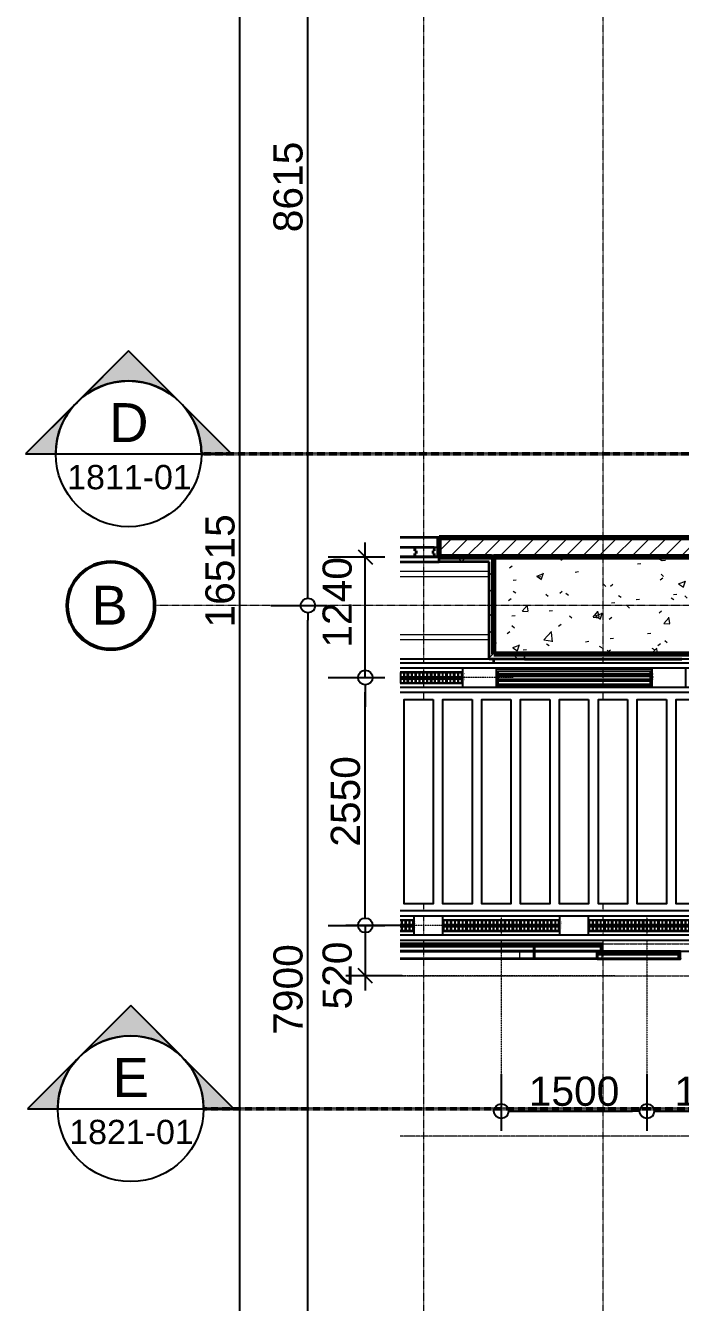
# Model space of a CAD drawing. Header units: millimetres. Extents: x -853228 to -774597, y -17231 to 22435.
# Drawn here: x -853228 to -846487, y -3591 to 9547 of the extents above; entities that cross this region are included whole.
import ezdxf
from ezdxf.enums import TextEntityAlignment as Align
from ezdxf.xclip import XClip

# ---------------------------------------------------------------- set-up
doc = ezdxf.new("R2010")
doc.units = ezdxf.units.MM
doc.header["$XCLIPFRAME"] = 0
for name, pattern in [('DASH', [6.35, 3.175, -3.175]), ('DPA_Grid _ Level 100', [10, 5.5, -1.6, 1.3, -1.6]), ('DPA_Hidden 50', [3, 2, -1]), ('DPA_Hidden 500', [1.4, 0.8, -0.6])]:
    doc.linetypes.add(name, pattern=pattern)
for name, color, linetype in [('000 - WIPEOUT', 250, 'Continuous'), ('001 - ASCESSORIES', 251, 'Continuous'), ('A04_TUBE SERIES', 2, 'Continuous'), ('A11_ALU.SOLID SHEET', 2, 'Continuous')]:
    doc.layers.add(name, color=color, linetype=linetype)
for name, color, linetype, lineweight in [('A-ANNO-DIMS', 1, 'Continuous', 9), ('A-COLS', 5, 'Continuous', 70), ('A-COLS-E', 1, 'Continuous', 35), ('A-DETL', 1, 'Continuous', 70), ('A-DOOR', 3, 'Continuous', 35), ('A-DOOR-E', 2, 'Continuous', 25), ('A-DOOR-FRAM', 3, 'Continuous', 25), ('A-FLOR-E', 2, 'Continuous', 35), ('A-GENM', 1, 'Continuous', 9), ('A-GENM-HDLN', 2, 'DPA_Hidden 500', 9), ('A-GLAZ-CURT', 2, 'Continuous', 9), ('A-WALL', 5, 'Continuous', 35), ('A-WALL-FNSH', 2, 'Continuous', 35), ('A-WALL-PATT', 1, 'Continuous', 35), ('G-ANNO-SECL', 3, 'Continuous', 9), ('Q-SPCQ', 2, 'Continuous', 35), ('Q-SPCQ-HDLN', 2, 'DASH', 9), ('S-GRID', 251, 'Continuous', 9), ('S-GRID-IDEN', 3, 'Continuous', 50), ('WALL-E', 2, 'Continuous', 35)]:
    doc.layers.add(name, color=color, linetype=linetype, lineweight=lineweight)
doc.styles.add('Arial', font='arial.ttf', dxfattribs={"height": 400})
doc.styles.add('Arial_1', font='arial.ttf', dxfattribs={"height": 250})
doc.styles.add('Arial_2', font='arial.ttf', dxfattribs={"height": 300})
doc.dimstyles.new('DPA-DIM-3_0_C-C', dxfattribs={"dimscale": 304.8, "dimtxt": 306.07782, "dimasz": 0.492126, "dimexe": 0.656168, "dimexo": 0.0625, "dimgap": 0.164042, "dimtad": 1, "dimdec": 0, "dimzin": 0, "dimdsep": 46, "dimtxsty": 'Arial_2', "dimblk1": 'DOTBLANK', "dimblk2": 'DOTBLANK', "dimsah": 1, "dimcen": 0.09, "dimdle": 0.656168, "dimadec": 8, "dimazin": 0, "dimtfac": 1, "dimtdec": 4, "dimtix": 1, "dimtmove": 0, "dimatfit": 3, "dimfxl": 1.312336, "dimfxlon": 1, "dimtvp": 1, "dimtolj": 1, "dimtzin": 0, "dimarcsym": 2})
doc.dimstyles.new('DPA-DIM-3_0_C-T', dxfattribs={"dimscale": 304.8, "dimtxt": 306.07782, "dimasz": 0.492126, "dimexe": 0.656168, "dimexo": 0.0625, "dimgap": 0.164042, "dimtad": 0, "dimjust": 2, "dimdec": 0, "dimzin": 0, "dimdsep": 46, "dimtxsty": 'Arial_2', "dimblk1": 'DOTBLANK', "dimblk2": 'OBLIQUE', "dimsah": 1, "dimcen": 0.09, "dimdle": 0.656168, "dimadec": 8, "dimazin": 0, "dimtfac": 1, "dimtdec": 4, "dimtix": 1, "dimtmove": 2, "dimatfit": 3, "dimfxl": 1.312336, "dimfxlon": 1, "dimtvp": 1, "dimtolj": 1, "dimtzin": 0, "dimarcsym": 2})
pattern_1 = [(45, (0, 0), (-212.13203, 212.13203), []), (135, (0, 0), (-212.13203, -212.13203), [])]

# ---------------------------------------------------------------- blocks, each defined once
blk = doc.blocks.new('DPA_AC-BW - A30_2100 x 2500 mm-6632386-4261-01 ENLARGED UPPER PLATFORM LEVEL - REFLECTED CEILING PLAN - SHEET 2')
at = {"layer": 'A-DOOR'}
for p, q in [((650, 0), (800, 0)), ((800, 0), (1000, 0)), ((800, -35), (800, 0)), ((800, 0), (800, -35)), ((1000, 0), (1000, -35)), ((800, -100), (650, -100)), ((815, -35), (800, -35)), ((800, -35), (815, -35)), ((800, -100), (800, -65)), ((800, -65), (815, -65)), ((815, -65), (800, -65)), ((800, -65), (800, -100)), ((1000, -100), (800, -100)), ((815, -65), (815, -35)), ((815, -35), (815, -65)), ((1000, -35), (985, -35)), ((985, -35), (985, -65)), ((985, -65), (1000, -65)), ((1000, -65), (1000, -100))]:
    blk.add_line(p, q, dxfattribs=at)
at = {"layer": 'A-DOOR-E'}
for p, q in [((650, 0), (800, 0)), ((650, 0), (800, 0)), ((650, 0), (800, 0)), ((800, 0), (650, 0)), ((650, 0), (800, 0)), ((800, 0), (650, 0)), ((800, 0), (650, 0)), ((1000, 0), (800, 0)), ((800, 0), (800, -35)), ((800, 0), (800, -35)), ((800, 0), (800, -35)), ((800, 0), (800, -35)), ((800, -35), (800, 0)), ((800, 0), (800, -35)), ((800, -35), (800, 0)), ((800, -35), (800, 0)), ((1000, -35), (1000, 0)), ((800, -100), (650, -100)), ((800, -100), (650, -100)), ((800, -100), (650, -100)), ((650, -100), (800, -100)), ((800, -100), (650, -100)), ((650, -100), (800, -100)), ((650, -100), (800, -100)), ((800, -35), (815, -35)), ((800, -35), (815, -35)), ((800, -35), (815, -35)), ((800, -35), (815, -35)), ((815, -35), (800, -35)), ((800, -35), (815, -35)), ((815, -35), (800, -35)), ((815, -35), (800, -35)), ((815, -65), (800, -65)), ((800, -65), (800, -100)), ((815, -65), (800, -65)), ((800, -65), (800, -100)), ((800, -65), (800, -100)), ((815, -65), (800, -65)), ((815, -65), (800, -65)), ((800, -65), (800, -100)), ((800, -100), (800, -65)), ((800, -65), (815, -65)), ((815, -65), (800, -65)), ((800, -65), (800, -100)), ((800, -100), (800, -65)), ((800, -65), (815, -65)), ((800, -100), (800, -65)), ((800, -65), (815, -65)), ((800, -100), (1000, -100)), ((815, -35), (815, -65)), ((815, -35), (815, -65)), ((815, -35), (815, -65)), ((815, -35), (815, -65)), ((815, -65), (815, -35)), ((815, -35), (815, -65)), ((815, -65), (815, -35)), ((815, -65), (815, -35)), ((985, -65), (985, -35)), ((985, -35), (1000, -35)), ((1000, -65), (985, -65)), ((1000, -100), (1000, -65))]:
    blk.add_line(p, q, dxfattribs=at)
at = {"layer": 'A-DOOR-FRAM'}
for p, q in [((1000, 0), (1050, 0)), ((1000, -35), (1000, 0)), ((1050, 0), (1050, -100)), ((985, -65), (985, -35)), ((985, -35), (1000, -35)), ((1000, -65), (985, -65)), ((1000, -100), (1000, -65)), ((1050, -100), (1000, -100))]:
    blk.add_line(p, q, dxfattribs=at)
blk = doc.blocks.new('DPA_Speciality_PlatformScreenDoor - Length_135300-12767973-4261-01 ENLARGED UPPER PLATFORM LEVEL - REFLECTED CEILING PLAN - SHEET 2')
at = {"layer": 'A-GENM'}
for p, q in [((129962, -250), (129765, -250)), ((129765, -250), (129962, -250)), ((129858, -250), (129768, -250)), ((129768, -250), (129858, -250)), ((129868, -250), (129958, -250)), ((129958, -250), (129868, -250)), ((130533, -330), (130657, -330)), ((130543, -330), (130596, -330)), ((130593, -330), (130646, -330)), ((132033, -330), (132157, -330)), ((132043, -330), (132096, -330)), ((132093, -330), (132146, -330))]:
    blk.add_line(p, q, dxfattribs=at)
at = {"layer": 'A-GENM-HDLN'}
for p, q in [((130262, -175), (130262, -250)), ((130262, -175), (131112, -175)), ((130262, -250), (131112, -250)), ((131112, -250), (131112, -175))]:
    blk.add_line(p, q, dxfattribs=at)
at = {"layer": 'Q-SPCQ', "linetype": 'DASH', "lineweight": 9}
blk.add_line((61743, 1650), (132340, 1650), dxfattribs=at)
at = {"layer": 'Q-SPCQ'}
for p, q in [((129462, -245), (129462, -180)), ((129462, -180), (129462, -245)), ((129462, -180), (129462, -245)), ((129462, -245), (129462, -180)), ((130312, -175), (129472, -175)), ((129472, -175), (130312, -175)), ((129472, -175), (129472, -225)), ((129472, -175), (129472, -225)), ((129472, -245), (129472, -180)), ((129472, -180), (129472, -245)), ((129472, -225), (130312, -225)), ((130312, -225), (129472, -225)), ((129472, -250), (129472, -225)), ((129472, -225), (129472, -250)), ((130312, -225), (129472, -225)), ((129472, -225), (129472, -250)), ((129472, -250), (129472, -225)), ((129472, -225), (130312, -225)), ((130312, -225), (129472, -225)), ((129472, -225), (130312, -225)), ((129472, -250), (130312, -250)), ((130312, -250), (129472, -250)), ((129472, -250), (130312, -250)), ((130312, -250), (129472, -250)), ((129502, -175), (130282, -175)), ((130282, -175), (129502, -175)), ((130282, -175), (129502, -175)), ((129502, -175), (130282, -175)), ((130282, -225), (129502, -225)), ((129502, -225), (130282, -225)), ((129502, -225), (130282, -225)), ((130282, -225), (129502, -225)), ((130262, -225), (129522, -225)), ((129522, -225), (130262, -225)), ((130262, -225), (129522, -225)), ((129522, -225), (130262, -225)), ((130262, -250), (129522, -250)), ((129522, -250), (130262, -250)), ((130262, -250), (129522, -250)), ((129522, -250), (130262, -250)), ((130262, -175), (130962, -175)), ((130262, -305), (130262, -250)), ((130262, -250), (130262, -330)), ((130272, -255), (130262, -255)), ((130262, -255), (130262, -330)), ((130262, -330), (130262, -255)), ((130262, -255), (130272, -255)), ((130272, -330), (130272, -255)), ((130272, -255), (130272, -330)), ((130962, -255), (130272, -255)), ((130272, -255), (130962, -255)), ((130272, -255), (130272, -305)), ((130272, -255), (130272, -305)), ((130312, -225), (130312, -175)), ((130312, -175), (130312, -225)), ((130312, -225), (130312, -250)), ((130312, -225), (130312, -250)), ((130312, -250), (130312, -225)), ((130312, -225), (130312, -250)), ((130322, -255), (130902, -255)), ((130902, -255), (130322, -255)), ((130912, -255), (130322, -255)), ((130322, -255), (130912, -255)), ((130962, -175), (130962, -330)), ((130962, -175), (132340, -175)), ((130962, -330), (130962, -175)), ((130962, -200), (130962, -176)), ((130962, -176), (130962, -200)), ((130962, -305), (130962, -200)), ((130962, -200), (130962, -305)), ((132340, -255), (130962, -255)), ((130962, -255), (132340, -255)), ((130962, -255), (130962, -305)), ((130962, -255), (130962, -305)), ((130962, -305), (130962, -255)), ((130962, -255), (130962, -305)), ((132340, -255), (131012, -255)), ((131012, -255), (132340, -255)), ((131022, -255), (132340, -255)), ((132340, -255), (131022, -255)), ((130262, -329), (130262, -305)), ((130262, -330), (130962, -330)), ((130262, -330), (130272, -330)), ((130272, -330), (130262, -330)), ((130962, -305), (130272, -305)), ((130272, -305), (130952, -305)), ((130272, -305), (130272, -330)), ((130272, -305), (130272, -330)), ((130272, -305), (130952, -305)), ((130952, -305), (130272, -305)), ((130272, -330), (130272, -305)), ((130272, -305), (130272, -330)), ((130962, -305), (130272, -305)), ((130272, -305), (130962, -305)), ((130952, -330), (130272, -330)), ((130272, -330), (130962, -330)), ((130272, -330), (130952, -330)), ((130952, -330), (130272, -330)), ((130902, -305), (130322, -305)), ((130322, -305), (130902, -305)), ((130902, -305), (130322, -305)), ((130322, -305), (130902, -305)), ((130912, -305), (130322, -305)), ((130322, -305), (130912, -305)), ((130322, -305), (130902, -305)), ((130902, -305), (130322, -305)), ((130902, -330), (130322, -330)), ((130322, -330), (130902, -330)), ((130902, -330), (130322, -330)), ((130322, -330), (130902, -330)), ((130952, -305), (130962, -305)), ((130962, -330), (130952, -330)), ((130962, -329), (130962, -305)), ((132340, -305), (130962, -305)), ((130962, -305), (130972, -305)), ((130962, -330), (130962, -305)), ((130962, -305), (130962, -330)), ((132340, -305), (130962, -305)), ((130962, -305), (132340, -305)), ((130962, -305), (130962, -329)), ((130962, -330), (130962, -305)), ((130962, -305), (130962, -330)), ((130962, -330), (132340, -330)), ((130972, -330), (130962, -330)), ((130962, -330), (132340, -330)), ((130972, -305), (132340, -305)), ((130972, -305), (132340, -305)), ((132340, -305), (130972, -305)), ((132340, -330), (130972, -330)), ((130972, -330), (132340, -330)), ((132340, -330), (130972, -330)), ((132340, -305), (131012, -305)), ((131012, -305), (132340, -305)), ((132340, -305), (131022, -305)), ((131022, -305), (132340, -305)), ((132340, -305), (131022, -305)), ((131022, -305), (132340, -305)), ((131022, -305), (132340, -305)), ((132340, -305), (131022, -305)), ((132340, -330), (131022, -330)), ((131022, -330), (132340, -330)), ((132340, -330), (131022, -330)), ((131022, -330), (132340, -330))]:
    blk.add_line(p, q, dxfattribs=at)
for centre, start, end in [((129458, -180), 0, 180), ((129458, -245), 180, 0), ((129458, -180), 60, 120), ((129458, -245), 240, 300), ((129468, -180), 0, 180), ((129458, -180), 360, 30), ((129468, -180), 150, 180), ((129458, -245), 330, 0), ((129468, -245), 180, 210), ((129468, -245), 180, 360), ((129468, -180), 60, 120), ((129468, -245), 240, 300), ((129468, -180), 0, 45), ((129468, -245), 330, 360)]:
    blk.add_arc(centre, 5, start, end, dxfattribs=at)
at = {"layer": 'Q-SPCQ-HDLN'}
for p, q in [((132340, 0), (61743, 0)), ((132340, -330), (61743, -330)), ((132340, -400), (61743, -400))]:
    blk.add_line(p, q, dxfattribs=at)
blk = doc.blocks.new('Section - Section Head-531884-4261-01 ENLARGED UPPER PLATFORM LEVEL - REFLECTED CEILING PLAN - SHEET 2')
at = {"layer": 'G-ANNO-SECL'}
h = blk.add_hatch(color=256, dxfattribs=at)
edge = h.paths.add_edge_path()
edge.add_line((-12.8, 5.3), (-7.5, 10.61))
edge.add_line((-7.5, 10.61), (-2.2, 5.3))
edge.add_arc((-7.5, 0), 7.5, 45, 135)
h = blk.add_hatch(color=256, dxfattribs=at)
edge = h.paths.add_edge_path()
edge.add_arc((-7.5, 0), 7.5, 0, 45)
edge.add_line((-2.2, 5.3), (3.11, 0))
edge.add_line((3.11, 0), (0, 0))
edge = h.paths.add_edge_path()
edge.add_line((-15, 0), (-18.11, 0))
edge.add_line((-18.11, 0), (-12.8, 5.3))
edge.add_arc((-7.5, 0), 7.5, 135, 180)
at = {"layer": 'G-ANNO-SECL', "lineweight": 25}
for p, q in [((-7.5, 10.61), (-18.11, 0)), ((-7.5, 10.61), (-12.8, 5.3)), ((3.11, 0), (-7.5, 10.61)), ((-2.2, 5.3), (-7.5, 10.61)), ((-12.8, 5.3), (-18.11, 0)), ((3.11, 0), (-2.2, 5.3)), ((-18.11, 0), (-15, 0)), ((-18.11, 0), (-15, 0)), ((0, 0), (3.11, 0)), ((0, 0), (3.11, 0))]:
    blk.add_line(p, q, dxfattribs=at)
blk.add_circle((-7.5, 0), 7.5, dxfattribs=at)
for start, end in [(45, 135), (135, 180), (0, 45)]:
    blk.add_arc((-7.5, 0), 7.5, start, end, dxfattribs=at)
blk = doc.blocks.new('System Panel - DPA_Metal Ceiling Rectangular Panel-10851930-4261-01 ENLARGED UPPER PLATFORM LEVEL - REFLECTED CEILING PLAN - SHEET 2')
at = {"layer": 'A-GLAZ-CURT'}
for p, q in [((-848457, 4029), (-849372, 4029)), ((-849372, 4029), (-848457, 4029)), ((-849372, 3029), (-848457, 3029)), ((-848457, 3029), (-849372, 3029))]:
    blk.add_line(p, q, dxfattribs=at)
blk = doc.blocks.new('System Panel - DPA-AR_Metal Ceiling Rectangular Panel-13144395-4261-01 ENLARGED UPPER PLATFORM LEVEL - REFLECTED CEILING PLAN - SHEET 2')
at = {"layer": 'A-GLAZ-CURT'}
for p, q in [((-848457, 4029), (-849372, 4029)), ((-849372, 4029), (-848457, 4029)), ((-848457, 3929), (-849372, 3929))]:
    blk.add_line(p, q, dxfattribs=at)
blk = doc.blocks.new('System Panel - DPA-AR_Metal Ceiling Rectangular Panel-V28-4261-01 ENLARGED UPPER PLATFORM LEVEL - REFLECTED CEILING PLAN - SHEET 2')
at = {"layer": 'A-GLAZ-CURT'}
for p, q in [((-849372, 3229), (-848457, 3229)), ((-849372, 3029), (-848457, 3029)), ((-848457, 3029), (-849372, 3029))]:
    blk.add_line(p, q, dxfattribs=at)
blk = doc.blocks.new('System Panel - DPA-AR_Metal Ceiling Rectangular Panel-V29-4261-01 ENLARGED UPPER PLATFORM LEVEL - REFLECTED CEILING PLAN - SHEET 2')
at = {"layer": 'A-GLAZ-CURT'}
for p, q in [((-849372, 3879), (-848457, 3879)), ((-848457, 3279), (-849372, 3279))]:
    blk.add_line(p, q, dxfattribs=at)
blk = doc.blocks.new('*U470')
at = {"layer": 'A-GLAZ-CURT'}
for name in ['System Panel - DPA_Metal Ceiling Rectangular Panel-10851930-4261-01 ENLARGED UPPER PLATFORM LEVEL - REFLECTED CEILING PLAN - SHEET 2', 'System Panel - DPA-AR_Metal Ceiling Rectangular Panel-13144395-4261-01 ENLARGED UPPER PLATFORM LEVEL - REFLECTED CEILING PLAN - SHEET 2', 'System Panel - DPA-AR_Metal Ceiling Rectangular Panel-V29-4261-01 ENLARGED UPPER PLATFORM LEVEL - REFLECTED CEILING PLAN - SHEET 2', 'System Panel - DPA-AR_Metal Ceiling Rectangular Panel-V28-4261-01 ENLARGED UPPER PLATFORM LEVEL - REFLECTED CEILING PLAN - SHEET 2']:
    blk.add_blockref(name, (801682, -3579), dxfattribs=at)
blk = doc.blocks.new('Grid - 100 Scale-2291345-4261-01 ENLARGED UPPER PLATFORM LEVEL - REFLECTED CEILING PLAN - SHEET 2')
at = {"layer": 'S-GRID-IDEN'}
blk.add_circle((0, 0), 4.5, dxfattribs=at)
blk = doc.blocks.new('_DotBlank')
at = {"color": 0, "linetype": 'ByBlock', "lineweight": -2}
blk.add_line((-0.5, 0), (-1, 0), dxfattribs=at)
blk.add_circle((0, 0), 0.5, dxfattribs=at)
blk = doc.blocks.new('*D317')
at = {"layer": 'A-ANNO-DIMS', "color": 0, "lineweight": -2, "transparency": 16777216}
for p, q in [((-49721, 8615), (-49140, 8615)), ((-49340, -7750), (-49340, 8465)), ((-49721, -7900), (-49140, -7900))]:
    blk.add_line(p, q, dxfattribs=at)
at = {"layer": 'Defpoints', "color": 0, "transparency": 16777216}
for p in [(-49740, 8615), (-49340, 8615), (-49740, -7900)]:
    blk.add_point(p, dxfattribs=at)
at = {"layer": 'A-ANNO-DIMS', "color": 0, "lineweight": -2, "transparency": 16777216, "xscale": 150, "yscale": 150, "zscale": 150}
for p, rotation in [((-49340, 8615), 90), ((-49340, -7900), 270)]:
    blk.add_blockref('_DotBlank', p, dxfattribs=dict(at, rotation=rotation))
at = {"layer": 'A-ANNO-DIMS', "color": 0, "transparency": 16777216, "insert": (-49543, 357), "char_height": 300, "width": 1384.41, "attachment_point": 5, "rotation": 90, "style": 'Arial_2'}
blk.add_mtext('\\A1;16515', dxfattribs=at)
blk = doc.blocks.new('*D319')
at = {"layer": 'A-ANNO-DIMS', "color": 0, "lineweight": -2, "transparency": 16777216}
for p, q in [((-49021, 0), (-48440, 0)), ((-48640, -7750), (-48640, -150)), ((-49021, -7900), (-48440, -7900))]:
    blk.add_line(p, q, dxfattribs=at)
at = {"layer": 'Defpoints', "color": 0, "transparency": 16777216}
for p in [(-49040, 0), (-48640, 0), (-49040, -7900)]:
    blk.add_point(p, dxfattribs=at)
at = {"layer": 'A-ANNO-DIMS', "color": 0, "lineweight": -2, "transparency": 16777216, "xscale": 150, "yscale": 150, "zscale": 150}
for p, rotation in [((-48640, 0), 90), ((-48640, -7900), 270)]:
    blk.add_blockref('_DotBlank', p, dxfattribs=dict(at, rotation=rotation))
at = {"layer": 'A-ANNO-DIMS', "color": 0, "transparency": 16777216, "insert": (-48843, -3950), "char_height": 300, "width": 1107.53, "attachment_point": 5, "rotation": 90, "style": 'Arial_2'}
blk.add_mtext('\\A1;7900', dxfattribs=at)
blk = doc.blocks.new('*D320')
at = {"layer": 'A-ANNO-DIMS', "color": 0, "lineweight": -2, "transparency": 16777216}
for p, q in [((-49021, 8615), (-48440, 8615)), ((-48640, 150), (-48640, 8465)), ((-49021, 0), (-48440, 0))]:
    blk.add_line(p, q, dxfattribs=at)
at = {"layer": 'Defpoints', "color": 0, "transparency": 16777216}
for p in [(-49040, 8615), (-48640, 8615), (-49040, 0)]:
    blk.add_point(p, dxfattribs=at)
at = {"layer": 'A-ANNO-DIMS', "color": 0, "lineweight": -2, "transparency": 16777216, "xscale": 150, "yscale": 150, "zscale": 150}
for p, rotation in [((-48640, 8615), 90), ((-48640, 0), 270)]:
    blk.add_blockref('_DotBlank', p, dxfattribs=dict(at, rotation=rotation))
at = {"layer": 'A-ANNO-DIMS', "color": 0, "transparency": 16777216, "insert": (-48843, 4307), "char_height": 300, "width": 1107.53, "attachment_point": 5, "rotation": 90, "style": 'Arial_2'}
blk.add_mtext('\\A1;8615', dxfattribs=at)
blk = doc.blocks.new('*D354')
at = {"layer": 'Defpoints', "color": 0, "transparency": 16777216}
for p in [(-48190, -740), (-48190, -740), (-48049, -740)]:
    blk.add_point(p, dxfattribs=at)
blk = doc.blocks.new('_None')
blk = doc.blocks.new('_Oblique')
at = {"color": 0, "linetype": 'ByBlock', "lineweight": -2}
blk.add_line((-0.5, -0.5), (0.5, 0.5), dxfattribs=at)
blk = doc.blocks.new('*D355')
at = {"layer": 'A-ANNO-DIMS', "color": 0, "lineweight": -2, "transparency": 16777216}
for p, q in [((-48049, 500), (-48049, 650)), ((-48430, 500), (-47849, 500)), ((-48049, -740), (-48049, 500)), ((-48430, -740), (-47849, -740)), ((-48049, -890), (-48049, -1040))]:
    blk.add_line(p, q, dxfattribs=at)
at = {"layer": 'Defpoints', "color": 0, "transparency": 16777216}
for p in [(-48449, 500), (-48049, 500), (-48449, -740)]:
    blk.add_point(p, dxfattribs=at)
at = {"layer": 'A-ANNO-DIMS', "color": 0, "lineweight": -2, "transparency": 16777216, "xscale": 150, "yscale": 150, "zscale": 150}
for name, p, rotation in [('_Oblique', (-48049, 500), 270), ('_DotBlank', (-48049, -740), 90)]:
    blk.add_blockref(name, p, dxfattribs=dict(at, rotation=rotation))
at = {"layer": 'A-ANNO-DIMS', "color": 0, "transparency": 16777216, "insert": (-48489, -433), "char_height": 300, "width": 1107.53, "attachment_point": 1, "rotation": 90, "line_spacing_factor": 0.941778, "style": 'Arial_2'}
blk.add_mtext('\\A1;1240', dxfattribs=at)
blk = doc.blocks.new('*D356')
at = {"layer": 'Defpoints', "color": 0, "transparency": 16777216}
for p in [(-48049, -3290), (-47908, -3290), (-47908, -3290)]:
    blk.add_point(p, dxfattribs=at)
blk = doc.blocks.new('*D357')
at = {"layer": 'A-ANNO-DIMS', "color": 0, "lineweight": -2, "transparency": 16777216}
for p, q in [((-48049, -3140), (-48049, -2990)), ((-47668, -3290), (-48249, -3290)), ((-48049, -3290), (-48049, -3810)), ((-47668, -3810), (-48249, -3810)), ((-48049, -3810), (-48049, -3960))]:
    blk.add_line(p, q, dxfattribs=at)
at = {"layer": 'Defpoints', "color": 0, "transparency": 16777216}
for p in [(-47649, -3290), (-48049, -3810), (-47649, -3810)]:
    blk.add_point(p, dxfattribs=at)
at = {"layer": 'A-ANNO-DIMS', "color": 0, "lineweight": -2, "transparency": 16777216, "xscale": 150, "yscale": 150, "zscale": 150}
for name, p, rotation in [('_DotBlank', (-48049, -3290), 270), ('_Oblique', (-48049, -3810), 90)]:
    blk.add_blockref(name, p, dxfattribs=dict(at, rotation=rotation))
at = {"layer": 'A-ANNO-DIMS', "color": 0, "transparency": 16777216, "insert": (-48489, -4156), "char_height": 300, "width": 830.65, "attachment_point": 1, "rotation": 90, "line_spacing_factor": 0.941778, "style": 'Arial_2'}
blk.add_mtext('\\A1;520', dxfattribs=at)
blk = doc.blocks.new('*D358')
at = {"layer": 'A-ANNO-DIMS', "color": 0, "lineweight": -2, "transparency": 16777216}
for p, q in [((-48430, -740), (-47849, -740)), ((-48049, -3140), (-48049, -890)), ((-48430, -3290), (-47849, -3290))]:
    blk.add_line(p, q, dxfattribs=at)
at = {"layer": 'Defpoints', "color": 0, "transparency": 16777216}
for p in [(-48449, -740), (-48049, -740), (-48449, -3290)]:
    blk.add_point(p, dxfattribs=at)
at = {"layer": 'A-ANNO-DIMS', "color": 0, "lineweight": -2, "transparency": 16777216, "xscale": 150, "yscale": 150, "zscale": 150}
for p, rotation in [((-48049, -740), 90), ((-48049, -3290), 270)]:
    blk.add_blockref('_DotBlank', p, dxfattribs=dict(at, rotation=rotation))
at = {"layer": 'A-ANNO-DIMS', "color": 0, "transparency": 16777216, "insert": (-48252, -2015), "char_height": 300, "width": 1107.53, "attachment_point": 5, "rotation": 90, "style": 'Arial_2'}
blk.add_mtext('\\A1;2550', dxfattribs=at)
blk = doc.blocks.new('*D415')
at = {"layer": 'A-ANNO-DIMS', "color": 0, "lineweight": -2, "transparency": 16777216}
for p, q in [((-46650, -4822), (-46650, -5403)), ((-45150, -4822), (-45150, -5403)), ((-46500, -5203), (-45300, -5203))]:
    blk.add_line(p, q, dxfattribs=at)
at = {"layer": 'Defpoints', "color": 0, "transparency": 16777216}
for p in [(-46650, -4803), (-45150, -4803), (-45150, -5203)]:
    blk.add_point(p, dxfattribs=at)
at = {"layer": 'A-ANNO-DIMS', "color": 0, "lineweight": -2, "transparency": 16777216, "xscale": 150, "yscale": 150, "zscale": 150, "rotation": 180}
blk.add_blockref('_DotBlank', (-46650, -5203), dxfattribs=at)
at = {"layer": 'A-ANNO-DIMS', "color": 0, "lineweight": -2, "transparency": 16777216, "xscale": 150, "yscale": 150, "zscale": 150}
blk.add_blockref('_DotBlank', (-45150, -5203), dxfattribs=at)
at = {"layer": 'A-ANNO-DIMS', "color": 0, "transparency": 16777216, "insert": (-45900, -4999), "char_height": 300, "width": 1107.53, "attachment_point": 5, "style": 'Arial_2'}
blk.add_mtext('\\A1;1500', dxfattribs=at)
blk = doc.blocks.new('*D416')
at = {"layer": 'A-ANNO-DIMS', "color": 0, "lineweight": -2, "transparency": 16777216}
for p, q in [((-45150, -4822), (-45150, -5403)), ((-43650, -4822), (-43650, -5403)), ((-45000, -5203), (-43800, -5203))]:
    blk.add_line(p, q, dxfattribs=at)
at = {"layer": 'Defpoints', "color": 0, "transparency": 16777216}
for p in [(-45150, -4803), (-43650, -4803), (-43650, -5203)]:
    blk.add_point(p, dxfattribs=at)
at = {"layer": 'A-ANNO-DIMS', "color": 0, "lineweight": -2, "transparency": 16777216, "xscale": 150, "yscale": 150, "zscale": 150, "rotation": 180}
blk.add_blockref('_DotBlank', (-45150, -5203), dxfattribs=at)
at = {"layer": 'A-ANNO-DIMS', "color": 0, "lineweight": -2, "transparency": 16777216, "xscale": 150, "yscale": 150, "zscale": 150}
blk.add_blockref('_DotBlank', (-43650, -5203), dxfattribs=at)
at = {"layer": 'A-ANNO-DIMS', "color": 0, "transparency": 16777216, "insert": (-44400, -4999), "char_height": 300, "width": 1107.53, "attachment_point": 5, "style": 'Arial_2'}
blk.add_mtext('\\A1;1500', dxfattribs=at)
blk = doc.blocks.new('*U478')
at = {"color": 1}
blk.add_wipeout([(600, -60), (-600, -60), (-600, 60), (600, 60)], dxfattribs=at).dxf.layer = '000 - WIPEOUT'
at = {"layer": '001 - ASCESSORIES', "color": 0}
blk.add_lwpolyline([(600, -60), (-600, -60), (-600, 60), (600, 60)], close=True, dxfattribs=at)
at = {"layer": '001 - ASCESSORIES'}
for points in [[(-593, -55), (-598, -55), (-598, 55), (-593, 55)], [(595, -55), (-595, -55), (-595, 55), (595, 55)], [(-559, -55), (-554, -55), (-554, 55), (-559, 55)], [(-514, -55), (-519, -55), (-519, 55), (-514, 55)], [(-479, -55), (-474, -55), (-474, 55), (-479, 55)], [(-435, -55), (-440, -55), (-440, 55), (-435, 55)], [(-400, -55), (-395, -55), (-395, 55), (-400, 55)], [(-355, -55), (-360, -55), (-360, 55), (-355, 55)], [(-320, -55), (-315, -55), (-315, 55), (-320, 55)], [(-276, -55), (-281, -55), (-281, 55), (-276, 55)], [(-241, -55), (-236, -55), (-236, 55), (-241, 55)], [(-196, -55), (-201, -55), (-201, 55), (-196, 55)], [(-161, -55), (-156, -55), (-156, 55), (-161, 55)], [(-117, -55), (-122, -55), (-122, 55), (-117, 55)], [(-82, -55), (-77, -55), (-77, 55), (-82, 55)], [(-37, -55), (-42, -55), (-42, 55), (-37, 55)], [(-3, -55), (3, -55), (3, 55), (-3, 55)], [(42, -55), (37, -55), (37, 55), (42, 55)], [(77, -55), (82, -55), (82, 55), (77, 55)], [(122, -55), (117, -55), (117, 55), (122, 55)], [(156, -55), (161, -55), (161, 55), (156, 55)], [(201, -55), (196, -55), (196, 55), (201, 55)], [(236, -55), (241, -55), (241, 55), (236, 55)], [(281, -55), (276, -55), (276, 55), (281, 55)], [(315, -55), (320, -55), (320, 55), (315, 55)], [(360, -55), (355, -55), (355, 55), (360, 55)], [(395, -55), (400, -55), (400, 55), (395, 55)], [(440, -55), (435, -55), (435, 55), (440, 55)], [(474, -55), (479, -55), (479, 55), (474, 55)], [(519, -55), (514, -55), (514, 55), (519, 55)], [(554, -55), (559, -55), (559, 55), (554, 55)], [(598, -55), (593, -55), (593, 55), (598, 55)]]:
    blk.add_lwpolyline(points, close=True, dxfattribs=at)
for points in [[(-593, 10), (-559, 10)], [(-554, 10), (-519, 10)], [(-514, 10), (-479, 10)], [(-474, 10), (-440, 10)], [(-435, 10), (-400, 10)], [(-395, 10), (-360, 10)], [(-355, 10), (-320, 10)], [(-315, 10), (-281, 10)], [(-276, 10), (-241, 10)], [(-236, 10), (-201, 10)], [(-196, 10), (-161, 10)], [(-156, 10), (-122, 10)], [(-117, 10), (-82, 10)], [(-77, 10), (-42, 10)], [(-37, 10), (-3, 10)], [(3, 10), (37, 10)], [(42, 10), (77, 10)], [(82, 10), (117, 10)], [(122, 10), (156, 10)], [(161, 10), (196, 10)], [(201, 10), (236, 10)], [(241, 10), (276, 10)], [(281, 10), (315, 10)], [(320, 10), (355, 10)], [(360, 10), (395, 10)], [(400, 10), (435, 10)], [(440, 10), (474, 10)], [(479, 10), (514, 10)], [(519, 10), (554, 10)], [(559, 10), (593, 10)], [(-593, -10), (-559, -10)], [(-554, -10), (-519, -10)], [(-514, -10), (-479, -10)], [(-474, -10), (-440, -10)], [(-435, -10), (-400, -10)], [(-395, -10), (-360, -10)], [(-355, -10), (-320, -10)], [(-315, -10), (-281, -10)], [(-276, -10), (-241, -10)], [(-236, -10), (-201, -10)], [(-196, -10), (-161, -10)], [(-156, -10), (-122, -10)], [(-117, -10), (-82, -10)], [(-77, -10), (-42, -10)], [(-37, -10), (-3, -10)], [(3, -10), (37, -10)], [(42, -10), (77, -10)], [(82, -10), (117, -10)], [(122, -10), (156, -10)], [(161, -10), (196, -10)], [(201, -10), (236, -10)], [(241, -10), (276, -10)], [(281, -10), (315, -10)], [(320, -10), (355, -10)], [(360, -10), (395, -10)], [(400, -10), (435, -10)], [(440, -10), (474, -10)], [(479, -10), (514, -10)], [(519, -10), (554, -10)], [(559, -10), (593, -10)]]:
    blk.add_lwpolyline(points, dxfattribs=at)
blk = doc.blocks.new('*U481')
at = {"layer": 'A11_ALU.SOLID SHEET', "color": 0}
blk.add_lwpolyline([(350, -98.8), (350, 98.8), (0, 98.8), (0, -98.8)], close=True, dxfattribs=at)
at = {"layer": 'Defpoints', "color": 250}
blk.add_point((0, 0), dxfattribs=at)
blk.add_text('AL.SHEET-HAT-TYPE-R', height=6, rotation=270, dxfattribs=at).set_placement((15, 0), align=Align.BOTTOM_CENTER)
blk = doc.blocks.new('*U483')
at = {"layer": '001 - ASCESSORIES', "color": 0, "linetype": 'ByBlock'}
blk.add_lwpolyline([(800, 87), (-800, 87), (-800, -87), (800, -87)], close=True, dxfattribs=at)
at = {"layer": '001 - ASCESSORIES', "linetype": 'ByBlock'}
for points in [[(-782, 69), (782, 69), (782, -69), (-782, -69)], [(782, 36), (-782, 36), (-782, 16), (782, 16)], [(-782, -16), (782, -16), (782, -36), (-782, -36)]]:
    blk.add_lwpolyline(points, close=True, dxfattribs=at)
for points in [[(782, 26), (-782, 26)], [(-782, -26), (782, -26)]]:
    blk.add_lwpolyline(points, dxfattribs=at)
blk = doc.blocks.new('*U486')
at = {"layer": 'A11_ALU.SOLID SHEET', "color": 0}
blk.add_lwpolyline([(300, -98.8), (300, 98.8), (0, 98.8), (0, -98.8)], close=True, dxfattribs=at)
at = {"layer": 'Defpoints', "color": 250}
blk.add_point((0, 0), dxfattribs=at)
blk.add_text('AL.SHEET-HAT-TYPE-R', height=6, rotation=270, dxfattribs=at).set_placement((15, 0), align=Align.BOTTOM_CENTER)
blk = doc.blocks.new('*U503')
blk.add_wipeout([(-25, 0), (25, 0), (25, 67400), (-25, 67400)]).dxf.layer = '000 - WIPEOUT'
at = {"layer": 'A04_TUBE SERIES', "color": 0}
blk.add_lwpolyline([(-25, 0), (25, 0), (25, 67400), (-25, 67400)], close=True, dxfattribs=at)
blk.add_attdef('EXTR.OVL-LENGTH_', (-25, -59), '', height=5)
blk = doc.blocks.new('*U505')
blk.add_wipeout([(-25, 0), (25, 0), (25, 67400), (-25, 67400)]).dxf.layer = '000 - WIPEOUT'
at = {"layer": 'A04_TUBE SERIES', "color": 0}
blk.add_lwpolyline([(-25, 0), (25, 0), (25, 67400), (-25, 67400)], close=True, dxfattribs=at)
blk.add_attdef('EXTR.OVL-LENGTH_', (-25, -59), '', height=5)
blk = doc.blocks.new('*U507')
blk.add_wipeout([(-25, 0), (25, 0), (25, 67400), (-25, 67400)]).dxf.layer = '000 - WIPEOUT'
at = {"layer": 'A04_TUBE SERIES', "color": 0}
blk.add_lwpolyline([(-25, 0), (25, 0), (25, 67400), (-25, 67400)], close=True, dxfattribs=at)
blk.add_attdef('EXTR.OVL-LENGTH_', (-25, -59), '', height=5)
blk = doc.blocks.new('*U509')
blk.add_wipeout([(-25, 0), (25, 0), (25, 67400), (-25, 67400)]).dxf.layer = '000 - WIPEOUT'
at = {"layer": 'A04_TUBE SERIES', "color": 0}
blk.add_lwpolyline([(-25, 0), (25, 0), (25, 67400), (-25, 67400)], close=True, dxfattribs=at)
blk.add_attdef('EXTR.OVL-LENGTH_', (-25, -59), '', height=5)
blk = doc.blocks.new('*U630')
at = {"color": 3}
for points in [[(-1050, 31150), (1050, 31150), (1050, 30850), (-1050, 30850)], [(-1050, 30750), (1050, 30750), (1050, 30450), (-1050, 30450)], [(-1050, 30350), (1050, 30350), (1050, 30050), (-1050, 30050)], [(-1050, 29950), (1050, 29950), (1050, 29650), (-1050, 29650)], [(-1050, 29550), (1050, 29550), (1050, 29250), (-1050, 29250)], [(-1050, 29150), (1050, 29150), (1050, 28850), (-1050, 28850)], [(-1050, 28750), (1050, 28750), (1050, 28450), (-1050, 28450)], [(-1050, 28350), (1050, 28350), (1050, 28050), (-1050, 28050)]]:
    blk.add_wipeout(points, dxfattribs=at).dxf.layer = '000 - WIPEOUT'
at = {"layer": 'A11_ALU.SOLID SHEET', "color": 0, "linetype": 'ByBlock'}
for points in [[(-1050, 30850), (1050, 30850), (1050, 31150), (-1050, 31150)], [(-1050, 30450), (1050, 30450), (1050, 30750), (-1050, 30750)], [(-1050, 30050), (1050, 30050), (1050, 30350), (-1050, 30350)], [(-1050, 29650), (1050, 29650), (1050, 29950), (-1050, 29950)], [(-1050, 29250), (1050, 29250), (1050, 29550), (-1050, 29550)], [(-1050, 28850), (1050, 28850), (1050, 29150), (-1050, 29150)], [(-1050, 28450), (1050, 28450), (1050, 28750), (-1050, 28750)], [(-1050, 28050), (1050, 28050), (1050, 28350), (-1050, 28350)]]:
    blk.add_lwpolyline(points, close=True, dxfattribs=at)
blk = doc.blocks.new('*U908')
blk.add_lwpolyline([(27650, -552), (-107450, -552), (-107450, -3555), (27650, -3555)], close=True)
blk.add_blockref('*U483', (-102900, -742))
blk.add_blockref('*U483', (-102900, -742))
at = {"layer": 'A11_ALU.SOLID SHEET', "color": 1}
for name, p in [('*U481', (-102100, -742)), ('*U481', (-102100, -742)), ('*U486', (-103050, -3292))]:
    blk.add_blockref(name, p, dxfattribs=at)
for p in [(-104650, -742), (-105150, -3292), (-102150, -3292)]:
    blk.add_blockref('*U478', p)
at = {"layer": 'A11_ALU.SOLID SHEET', "color": 0, "linetype": 'ByBlock', "xscale": -1, "rotation": 90}
blk.add_blockref('*U630', (-73500, -2017), dxfattribs=at)
at = {"layer": 'A11_ALU.SOLID SHEET', "color": 1}
for name, p in [('*U481', (-104050, -742)), ('*U486', (-104550, -3292))]:
    blk.add_blockref(name, p, dxfattribs=at)
for p in [(-104650, -742), (-103650, -3292)]:
    blk.add_blockref('*U478', p)
at = {"layer": 'A04_TUBE SERIES', "color": 0, "linetype": 'ByBlock', "rotation": 90}
for name, p in [('*U507', (-39950, -3167)), ('*U509', (-39950, -3417))]:
    blk.add_blockref(name, p, dxfattribs=at)
at = {"layer": 'A11_ALU.SOLID SHEET', "color": 1}
blk.add_blockref('*U481', (-104050, -742), dxfattribs=at)
at = {"layer": 'A04_TUBE SERIES', "color": 0, "linetype": 'ByBlock', "rotation": 90}
for name, p in [('*U503', (-39950, -617)), ('*U505', (-39950, -867))]:
    blk.add_blockref(name, p, dxfattribs=at)
blk = doc.blocks.new('C-1-PP19-AR-4261-01-B_20250910-022855_EXDIM')
at = {"layer": 'A-DETL', "color": 55, "linetype": 'DPA_Hidden 50', "lineweight": 9}
for p, q in [((-47527.6, 500), (-47690.1, 500)), ((-46527.6, -739.6), (-47690.1, -739.6)), ((-46650, -3151), (-46650, -4971)), ((-45150, -3151), (-45150, -4971)), ((-46514.4, -3290), (-47690.1, -3290)), ((-45479.1, -3810), (-47690.1, -3810))]:
    blk.add_line(p, q, dxfattribs=at)
at = {"layer": 'S-GRID', "linetype": 'DPA_Grid _ Level 100'}
for p, q in [((-47445, -19375), (-47445, 17167.1)), ((-45600, -19375), (-45600, 17167.1)), ((22800, 0), (-50217.4, 0))]:
    blk.add_line(p, q, dxfattribs=at)
at = {"layer": 'S-GRID-IDEN', "xscale": 99.99999999999993, "yscale": 99.99999999999993, "zscale": 99.99999999999993, "rotation": 89.9999999999998}
blk.add_blockref('Grid - 100 Scale-2291345-4261-01 ENLARGED UPPER PLATFORM LEVEL - REFLECTED CEILING PLAN - SHEET 2', (-50667.4, 0), dxfattribs=at)
at = {"layer": 'S-GRID-IDEN', "lineweight": 9, "insert": (-50867.2, 203.9), "char_height": 400, "width": 456.962, "attachment_point": 1, "style": 'Arial'}
blk.add_mtext('B', dxfattribs=at)
at = {"layer": 'A-ANNO-DIMS'}
for base, p1, p2, override, picture, middle in [((-49339.6, 8615), (-49739.6, -7900), (-49739.6, 8615), {"dimpost": '<>', "dimfxl": 16515.002991}, '*D317', (-49542.8, 357.5)), ((-48639.6, 8615), (-49039.6, 0), (-49039.6, 8615), {"dimpost": '<>', "dimfxl": 8614.999996}, '*D320', (-48842.8, 4307.5)), ((-48639.6, 0), (-49039.6, -7900), (-49039.6, 0), {"dimpost": '<>', "dimfxl": 7900.002995}, '*D319', (-48842.8, -3950)), ((-48049.1, -739.6), (-48449.1, -3290), (-48449.1, -739.6), {"dimpost": '<>', "dimfxl": 2550.392449}, '*D358', (-48252.2, -2014.8))]:
    dim = blk.add_linear_dim(base=base, p1=p1, p2=p2, angle=90, dimstyle='DPA-DIM-3_0_C-C', override=override, dxfattribs=at)
    dim.commit()
    dim.dimension.update_dxf_attribs({"geometry": picture, "text_midpoint": middle})
for base, p1, p2, override, picture, middle in [((-48049.1, 500), (-48449.1, -739.6), (-48449.1, 500), {"dimpost": '<>', "dimfxl": 1239.607807}, '*D355', (-48288.5, 120.8)), ((-48049.1, -3810), (-47649.1, -3290), (-47649.1, -3810), {"dimpost": '<>', "dimfxl": 520}, '*D357', (-48288.5, -3740.8))]:
    dim = blk.add_linear_dim(base=base, p1=p1, p2=p2, angle=90, dimstyle='DPA-DIM-3_0_C-T', override=override, dxfattribs=at)
    dim.commit()
    dim.dimension.update_dxf_attribs({"geometry": picture, "text_midpoint": middle, "dimtype": 160, "text_rotation": 90})
for base, p1, p2, picture, middle in [((-48049.1, -739.6), (-48190.5, -739.6), (-48190.5, -739.6), '*D354', (-48049.1, -739.6)), ((-48049.1, -3290), (-47907.6, -3290), (-47907.6, -3290), '*D356', (-48049.1, -3290))]:
    dim = blk.add_linear_dim(base=base, p1=p1, p2=p2, angle=90, text=' ', dimstyle='DPA-DIM-3_0_C-T', override={"dimpost": '<>', "dimblk": 'None', "dimse1": 1, "dimse2": 1, "dimsd1": 1, "dimsd2": 1, "dimfxl": 0}, dxfattribs=at)
    dim.commit()
    dim.dimension.update_dxf_attribs({"geometry": picture, "text_midpoint": middle})
for base, p1, p2, picture, middle in [((-45150, -5202.5), (-46650, -4802.5), (-45150, -4802.5), '*D415', (-45900, -4999.4)), ((-43650, -5202.5), (-45150, -4802.5), (-43650, -4802.5), '*D416', (-44400, -4999.4))]:
    dim = blk.add_linear_dim(base=base, p1=p1, p2=p2, dimstyle='DPA-DIM-3_0_C-C', override={"dimpost": '<>', "dimfxl": 1500}, dxfattribs=at)
    dim.commit()
    dim.dimension.update_dxf_attribs({"geometry": picture, "text_midpoint": middle})

msp = doc.modelspace()

# ---------------------------------------------------------------- hatches: boundary and pattern name
at = {"layer": 'A-COLS-E', "lineweight": 9}
h = msp.add_hatch(dxfattribs=at)
h.set_pattern_fill('FP_1', color=256, style=0, pattern_type=2)
h.set_pattern_definition([(50, (0, 0), (728.7365, -63.75582), [76.2, -838.2]), (355, (0, 0), (-140.9716, 764.2276), [60.96, -670.56]), (100.451, (60.7, -5.3), (587.77, 700.46675), [64.76, -712.36]), (46.184, (0, 203.2), (1084.3162, -168.171), [114.3, -1257.3]), (96.636, (90.4, 189.2), (949.6099, 989.7098), [97.14, -1068.54]), (351.184, (0, 203.2), (949.6206, 989.7012), [91.44, -1005.84]), (21, (101.6, 152.4), (606.45787, -409.06057), [76.2, -838.2]), (326, (101.6, 152.4), (247.20834, 736.7529), [60.96, -670.56]), (71.451, (152.14, 118.3), (853.66825, 327.6855), [64.76, -712.36]), (37.5, (0, 0), (12.35469, 338.22012), [33.528, -628.904, 33.528, -647.192, -673.1]), (37.5, (0, 0), (12.35469, 338.22012), [-1343.152, 33.528, -639.572]), (7.5, (0, 0), (267.27887, 400.72213), [33.528, -354.584, 33.528, -613.664, -256.54]), (7.5, (0, 0), (267.27887, 400.72213), [-1035.304, 33.528, -223.012]), (327.5, (-226.57, 0), (542.36333, -22.915345), [33.528, -220.472, 33.528, -758.952, -1051.56]), (327.5, (-226.57, 0), (542.36333, -22.915345), [-1046.48, 33.528, -1018.032]), (317.5, (-328.17, 0), (592.51696, 101.7071), [33.528, -296.672, 33.528, -492.76, -746.76]), (317.5, (-328.17, 0), (592.51696, 101.7071), [-856.488, 33.528, -713.232])])
h.paths.add_polyline_path([(-846157, 3079), (-846157, 4079), (-848407, 4079), (-848407, 3079), (-847166, 3079)])
at = {"layer": 'A-WALL-PATT', "lineweight": 9}
h = msp.add_hatch(dxfattribs=at)
h.set_pattern_fill('FP_2', color=256, style=0, pattern_type=2)
h.set_pattern_definition([(45, (0, 0), (-84.852814, 84.852814), [])])
h.paths.add_polyline_path([(-842754, 4079), (-842657, 4079), (-842657, 4279), (-848972, 4279), (-848972, 4079), (-845741, 4079), (-845739, 4084), (-845728, 4079), (-844582, 4079)])
h = msp.add_hatch(dxfattribs=at)
h.set_pattern_fill('FP_5', color=256, style=0, pattern_type=2)
h.set_pattern_definition(pattern_1)
h.paths.add_polyline_path([(-848432, 4029), (-848432, 4079), (-848972, 4079), (-848972, 4029), (-848457, 4029)])
h = msp.add_hatch(dxfattribs=at)
h.set_pattern_fill('FP_5', color=256, style=0, pattern_type=2)
h.set_pattern_definition(pattern_1)
h.paths.add_polyline_path([(-848457, 3029), (-848407, 3029), (-848407, 4079), (-848432, 4079), (-848432, 4029), (-848457, 4029), (-848457, 3753)])
h = msp.add_hatch(dxfattribs=at)
h.set_pattern_fill('FP_5', color=256, style=0, pattern_type=2)
h.set_pattern_definition(pattern_1)
h.paths.add_polyline_path([(-846107, 3029), (-846107, 3079), (-846472, 3079), (-846472, 3029)])
h.paths.add_polyline_path([(-848407, 3029), (-848092, 3029), (-848092, 3079), (-848407, 3079)])

# ---------------------------------------------------------------- linework, layer by layer
at = {"layer": 'A-COLS'}
for p, q in [((-848407, 3079), (-848407, 4079)), ((-848407, 4079), (-846157, 4079)), ((-846157, 3079), (-848407, 3079))]:
    msp.add_line(p, q, dxfattribs=at)
at = {"layer": 'A-FLOR-E'}
for p, q in [((-846157, 4079), (-849372, 4079)), ((-848407, 3079), (-846157, 3079)), ((-848407, 2977), (-848407, 3029))]:
    msp.add_line(p, q, dxfattribs=at)
at = {"layer": 'A-WALL', "color": 7, "lineweight": 70}
for p, q in [((-848972, 4179), (-848972, 4279)), ((-848972, 4279), (-845922, 4279)), ((-848972, 4079), (-848972, 4179)), ((-848972, 4079), (-848432, 4079)), ((-848432, 4079), (-848972, 4079)), ((-848432, 4079), (-848407, 4079)), ((-846157, 4079), (-848407, 4079))]:
    msp.add_line(p, q, dxfattribs=at)
at = {"layer": 'A-WALL', "lineweight": 9}
for p, q in [((-848092, 3079), (-848092, 3029)), ((-848092, 3029), (-848092, 3079))]:
    msp.add_line(p, q, dxfattribs=at)
at = {"layer": 'A-WALL-FNSH', "color": 250}
for p, q in [((-848972, 4029), (-848972, 4079)), ((-848407, 4079), (-848407, 3079)), ((-848457, 4029), (-848972, 4029)), ((-848457, 3029), (-848457, 4029)), ((-848407, 3029), (-848457, 3029)), ((-848407, 3079), (-848092, 3079)), ((-848092, 3029), (-848407, 3029)), ((-848092, 3079), (-846472, 3079)), ((-846472, 3029), (-848092, 3029))]:
    msp.add_line(p, q, dxfattribs=at)
at = {"layer": 'G-ANNO-SECL', "lineweight": 25}
for p, q in [((-852918, 5140), (-851418, 5140)), ((-852896, -1598), (-851396, -1598))]:
    msp.add_line(p, q, dxfattribs=at)
at = {"layer": 'G-ANNO-SECL', "linetype": 'DPA_Grid _ Level 100', "lineweight": 50}
for p, q in [((-851418, 5140), (-777531, 5140)), ((-851396, -1598), (-777531, -1598))]:
    msp.add_line(p, q, dxfattribs=at)
at = {"layer": 'WALL-E'}
for p, q in [((-848972, 4279), (-849372, 4279)), ((-848972, 4279), (-848972, 4079)), ((-849372, 4079), (-848407, 4079)), ((-848407, 4079), (-849372, 4079)), ((-848972, 4029), (-848972, 4079)), ((-848407, 4079), (-848407, 3879)), ((-848407, 4079), (-848407, 3879)), ((-849372, 4029), (-848972, 4029)), ((-848407, 3279), (-848407, 3079)), ((-848407, 3079), (-848407, 3279)), ((-846472, 3079), (-848092, 3079)), ((-848092, 3029), (-846472, 3029))]:
    msp.add_line(p, q, dxfattribs=at)

# ---------------------------------------------------------------- block references
for name in ['C-1-PP19-AR-4261-01-B_20250910-022855_EXDIM', '*U470']:
    msp.add_blockref(name, (-801682, 3579))
at = {"layer": 'A-DOOR-E'}
msp.add_blockref('DPA_AC-BW - A30_2100 x 2500 mm-6632386-4261-01 ENLARGED UPPER PLATFORM LEVEL - REFLECTED CEILING PLAN - SHEET 2', (-850022, 4179), dxfattribs=at)
at = {"layer": 'G-ANNO-SECL', "lineweight": 25, "xscale": 99.99999999999993, "yscale": 99.99999999999993, "zscale": 99.99999999999993}
for p in [(-851418, 5140), (-851396, -1598)]:
    msp.add_blockref('Section - Section Head-531884-4261-01 ENLARGED UPPER PLATFORM LEVEL - REFLECTED CEILING PLAN - SHEET 2', p, dxfattribs=at)
at = {"layer": 'Q-SPCQ', "rotation": 180}
msp.add_blockref('DPA_Speciality_PlatformScreenDoor - Length_135300-12767973-4261-01 ENLARGED UPPER PLATFORM LEVEL - REFLECTED CEILING PLAN - SHEET 2', (-717032, -231), dxfattribs=at)

# ---------------------------------------------------------------- texts
at = {"layer": 'G-ANNO-SECL', "lineweight": 25, "attachment_point": 1}
for s, insert, char_height, width, style in [('D', (-852366, 5662), 400, 489.03, 'Arial'), ('1811-01', (-852799, 5026), 250, 1539.24, 'Arial_1'), ('E', (-852331, -1076), 400, 456.96, 'Arial'), ('1821-01', (-852778, -1712), 250, 1539.24, 'Arial_1')]:
    msp.add_mtext(s, dxfattribs=dict(at, insert=insert, char_height=char_height, width=width, style=style))

# ---------------------------------------------------------------- next in the draw order: block references
at = {"layer": 'A11_ALU.SOLID SHEET'}
ref = msp.add_blockref('*U908', (-744682, 3579), dxfattribs=at)
XClip(ref).set_block_clipping_path([(-104690.1238047112, -9620.0029952963), (-34092.6543255156, 10334.9999958097)])

doc.saveas('drawing.dxf')
